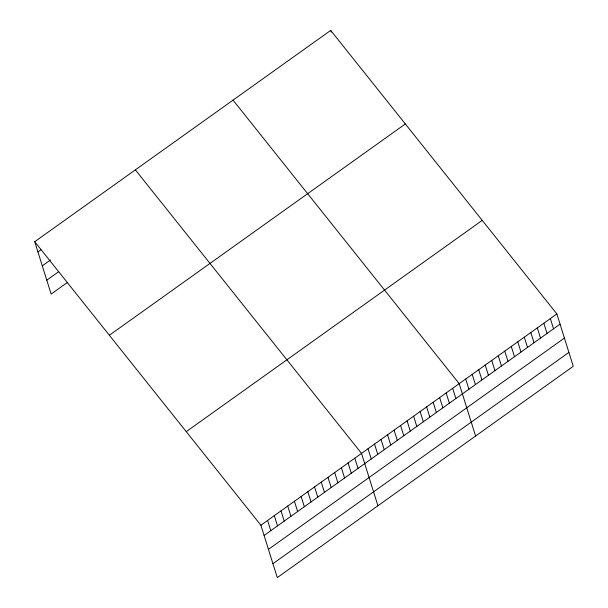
<?xml version="1.0" encoding="UTF-8"?>
<svg xmlns="http://www.w3.org/2000/svg" width="608" height="608" viewBox="0 0 608 608"><rect width="100%" height="100%" fill="white"/><g stroke="black" fill="none" stroke-linecap="round" stroke-linejoin="round"><path stroke-width="0.91" d="M34.732 241.695L330.706 30.4L556.86 313.933L573.268 366.305L277.294 577.6L260.885 525.228L34.732 241.695L51.14 294.067L67.541 282.363M37.939 251.932L40.918 249.804M42.294 265.833L50.494 259.981M46.786 280.166L58.71 271.647M109.356 335.259L405.331 123.964M186.253 431.657L482.228 220.37M260.885 525.228L556.86 313.933M264.092 535.466L560.067 324.17M268.447 549.366L564.422 338.078M272.939 563.692L568.913 352.404M233.031 100.13L459.184 383.656L475.6 436.035M135.364 169.852L361.517 453.386L377.925 505.757M550.346 318.584L553.554 328.822M543.833 323.228L547.04 333.465M537.32 327.879L540.535 338.116M530.814 332.523L534.022 342.768M524.301 337.174L527.508 347.411M517.788 341.825L520.995 352.062M511.275 346.469L514.49 356.706M504.769 351.12L507.976 361.357M498.256 355.771L501.463 366.008M491.743 360.415L494.95 370.652M485.23 365.066L488.437 375.303M478.724 369.717L481.931 379.954M472.211 374.361L475.418 384.598M465.698 379.012L468.905 389.249M452.671 388.307L455.886 398.544M446.166 392.958L449.373 403.195M330.706 30.4L331.238 32.11M439.652 397.602L442.86 407.846M433.139 402.253L436.346 412.49M426.626 406.904L429.841 417.141M420.12 411.548L423.328 421.785M413.607 416.199L416.814 426.436M407.094 420.85L410.301 431.087M400.581 425.494L403.788 435.731M394.075 430.145L397.282 440.382M387.562 434.796L390.769 445.033M381.049 439.44L384.256 449.677M374.536 444.091L377.743 454.328M368.03 448.734L371.237 458.979M354.806 458.174L358.013 468.411M348.095 462.962L351.302 473.206M341.392 467.757L344.599 477.994M334.681 472.545L337.888 482.782M327.97 477.333L331.178 487.57M321.26 482.121L324.474 492.358M314.556 486.909L317.764 497.146M307.846 491.697L311.053 501.942M301.135 496.493L304.342 506.73M294.424 501.281L297.639 511.518M287.721 506.069L290.928 516.306M281.01 510.857L284.217 521.094M274.299 515.645L277.506 525.882M267.596 520.44L270.803 530.678"/></g></svg>
